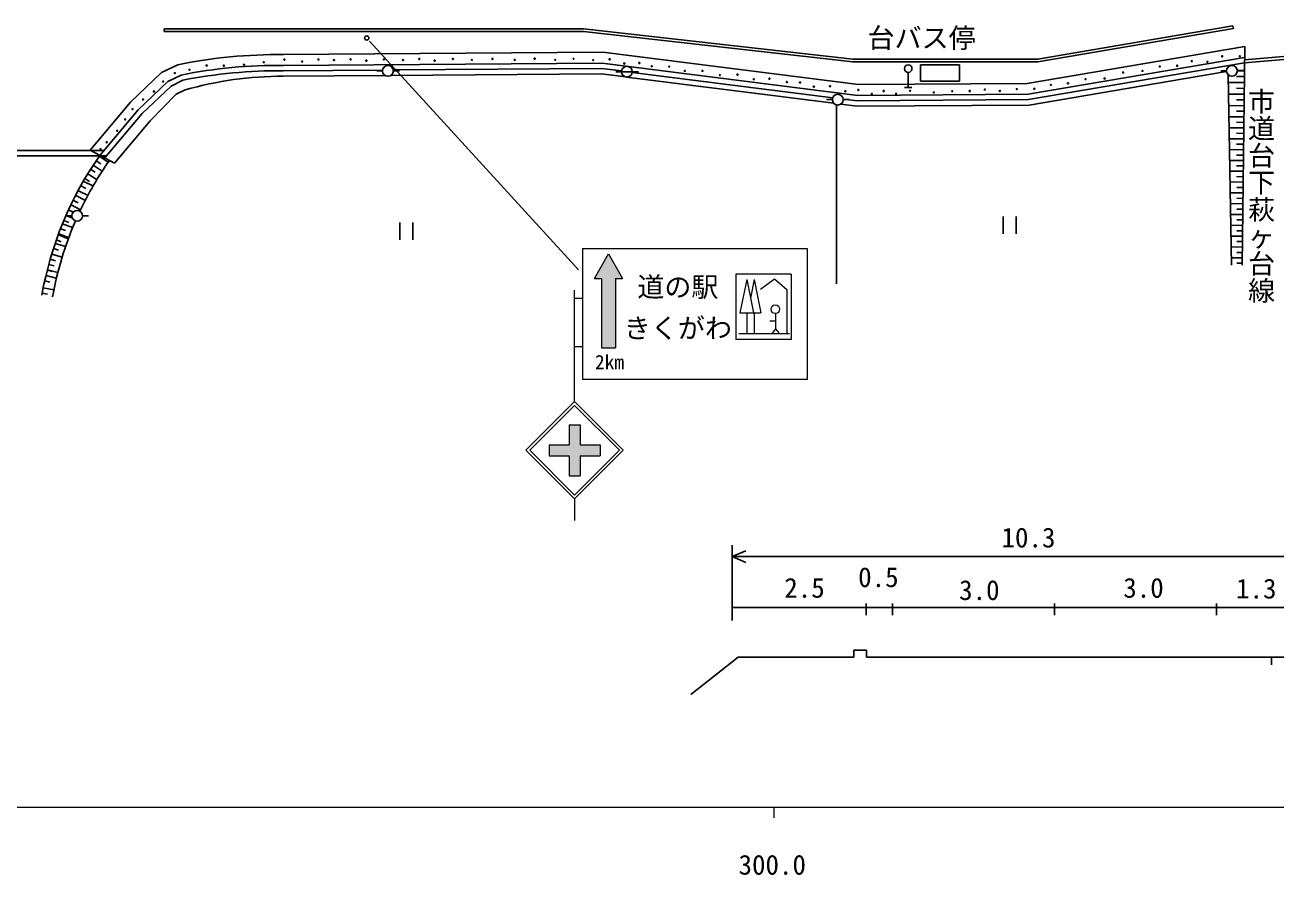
# Model space of a CAD drawing. Units: millimetres, scale not verified, with parts at other scales. Extents: x 40000 to 680000, y 20000 to 380000.
# Drawn here: x 298754 to 414419, y 198715 to 277321 of the extents above; entities that cross this region are included whole.
import ezdxf
from ezdxf.enums import TextEntityAlignment as Align

# ---------------------------------------------------------------- set-up
doc = ezdxf.new("R2010")
doc.units = ezdxf.units.MM
doc.header["$LTSCALE"] = 1000
for name, color, linetype, lineweight in [('M-BGD', 7, 'Continuous', 25), ('M-STR-STRC', 7, 'Continuous', 13), ('M-TTL-BAND', 7, 'Continuous', 13)]:
    doc.layers.add(name, color=color, linetype=linetype, lineweight=lineweight)
doc.styles.add('@ＭＳ ゴシック', font='')
doc.styles.add('ＭＳ ゴシック', font='')
doc.styles.get('@ＭＳ ゴシック').set_extended_font_data('@MS Gothic')
doc.styles.get('ＭＳ ゴシック').set_extended_font_data('MS Gothic')

msp = doc.modelspace()

# ---------------------------------------------------------------- hatches: boundary and pattern name
at = {"layer": 'M-STR-STRC'}
for points in [[(352045, 253891), (351397, 253891), (352693, 256147), (353989, 253891), (353341, 253891), (353341, 247453), (352045, 247453)], [(347209, 238488), (349070, 238488), (349070, 240348), (350070, 240348), (350070, 238488), (351929, 238488), (351929, 237488), (350070, 237488), (350069, 235628), (349069, 235628), (349070, 237488), (347209, 237488)]]:
    msp.add_hatch(color=256, dxfattribs=at).paths.add_polyline_path(points)

# ---------------------------------------------------------------- linework, layer by layer
at = {"layer": 'M-BGD'}
for p, q in [((311624, 276982), (350416, 276982)), ((311624, 276982), (311624, 276732)), ((311624, 276732), (350402, 276732)), ((350402, 276732), (375281, 273911)), ((350416, 276982), (375295, 274161)), ((392388, 274161), (410442, 277230)), ((392409, 273911), (410484, 276983)), ((410484, 276983), (410442, 277230)), ((411529, 275338), (391408, 271916)), ((411529, 275338), (411307, 255104)), ((352174, 274801), (322624, 274587)), ((375817, 271810), (352174, 274801)), ((375295, 274161), (392388, 274161)), ((411518, 274322), (391496, 270917)), ((411512, 273814), (415841, 274179)), ((411515, 274115), (415834, 274479)), ((312870, 273651), (311384, 272917)), ((331820, 273154), (322631, 273087)), ((352115, 273801), (322632, 273587)), ((331281, 273084), (331814, 273084)), ((352085, 273301), (332806, 273161)), ((332815, 273084), (333375, 273084)), ((353907, 273070), (352085, 273301)), ((375758, 270810), (352115, 273801)), ((353369, 273005), (353902, 273005)), ((353903, 273006), (354903, 273006)), ((354903, 273005), (355463, 273005)), ((375281, 273911), (392409, 273911)), ((381550, 273627), (385152, 273627)), ((381550, 272132), (381550, 273627)), ((385152, 273627), (385152, 272132)), ((411512, 273814), (391540, 270417)), ((409850, 273024), (391584, 269917)), ((409314, 273093), (409847, 273093)), ((411504, 273101), (410846, 273108)), ((410848, 273093), (411408, 273093)), ((311384, 272917), (308492, 270174)), ((311963, 272087), (309221, 269488)), ((313196, 272697), (311963, 272087)), ((313358, 272220), (312252, 271672)), ((332041, 272655), (322631, 272587)), ((352055, 272800), (332591, 272659)), ((354310, 272515), (352055, 272800)), ((373528, 270084), (354372, 272507)), ((373436, 270600), (354900, 272944)), ((391408, 271916), (375817, 271810)), ((380414, 272937), (380414, 271537)), ((385152, 272132), (381550, 272132)), ((410009, 272715), (410307, 255115)), ((411492, 271997), (410021, 272013)), ((411498, 272549), (410755, 272557)), ((312252, 271672), (309586, 269145)), ((312716, 270927), (310315, 268458)), ((313548, 271316), (312716, 270927)), ((391496, 270917), (375758, 270810)), ((380064, 271537), (380764, 271537)), ((411480, 270917), (410039, 270932)), ((411486, 271457), (410758, 271465)), ((308492, 270174), (304764, 265733)), ((372868, 270426), (373401, 270426)), ((373788, 269930), (373788, 253385)), ((375698, 269809), (374179, 270002)), ((375728, 270310), (374397, 270478)), ((374403, 270426), (374963, 270426)), ((391584, 269917), (375698, 269809)), ((391540, 270417), (375728, 270310)), ((411469, 269858), (410057, 269874)), ((411474, 270387), (410761, 270395)), ((309221, 269488), (305666, 265252)), ((309586, 269145), (306117, 265012)), ((310315, 268458), (307019, 264531)), ((411457, 268821), (410075, 268836)), ((411463, 269340), (410764, 269347)), ((411446, 267806), (410092, 267821)), ((411452, 268314), (410768, 268321)), ((411441, 267298), (410771, 267305)), ((411435, 266790), (410109, 266805)), ((411430, 266290), (410774, 266297)), ((283464, 265727), (306065, 265727)), ((283808, 265227), (306298, 265227)), ((307019, 264531), (304764, 265733)), ((305618, 265180), (306451, 264626)), ((411424, 265790), (410126, 265804)), ((411419, 265290), (410777, 265297)), ((304819, 263974), (305251, 263701)), ((305065, 264346), (305900, 263792)), ((305341, 264763), (305755, 264488)), ((411413, 264790), (410143, 264804)), ((411402, 263790), (410160, 263804)), ((411408, 264290), (410780, 264297)), ((304142, 262887), (305073, 262413)), ((304284, 263129), (304726, 262850)), ((304552, 263552), (305426, 262998)), ((411391, 262790), (410177, 262804)), ((411397, 263290), (410783, 263297)), ((303454, 261544), (304339, 261087)), ((303684, 261988), (304130, 261757)), ((303688, 261996), (304584, 261540)), ((303915, 262442), (304369, 262211)), ((411380, 261790), (410194, 261803)), ((411386, 262290), (410786, 262297)), ((303008, 260677), (303872, 260237)), ((303225, 261100), (303661, 260874)), ((411369, 260790), (410211, 260803)), ((411375, 261290), (410789, 261297)), ((411364, 260291), (410792, 260297)), ((302344, 259245), (302798, 259051)), ((302541, 259705), (303129, 259453)), ((302542, 259688), (303075, 259688)), ((302781, 260232), (303205, 260016)), ((304076, 259688), (304636, 259688)), ((389195, 259612), (389195, 258012)), ((390395, 258012), (390395, 259612)), ((411358, 259791), (410228, 259803)), ((411353, 259291), (410795, 259297)), ((301881, 258010), (302789, 257677)), ((302053, 258479), (302509, 258312)), ((302225, 258948), (303152, 258609)), ((333412, 259048), (333412, 257448)), ((334612, 257448), (334612, 259048)), ((411347, 258791), (410245, 258803)), ((411342, 258291), (410798, 258297)), ((301532, 257126), (302483, 256836)), ((301651, 257456), (302111, 257266)), ((301843, 257918), (302741, 257546)), ((411336, 257791), (410262, 257802)), ((411326, 256791), (410279, 256802)), ((411331, 257291), (410801, 257297)), ((301085, 255655), (301570, 255508)), ((301230, 256134), (302189, 255843)), ((301386, 256647), (301858, 256504)), ((411315, 255791), (410295, 255802)), ((411320, 256291), (410804, 256296)), ((300826, 254642), (301302, 254522)), ((300835, 254678), (301791, 254445)), ((300954, 255164), (301444, 255044)), ((411309, 255291), (410806, 255296)), ((300580, 253673), (301052, 253553)), ((300703, 254158), (301634, 253922)), ((300348, 252533), (300838, 252438)), ((300443, 253023), (301416, 252835)), ((364145, 222243), (364145, 229219)), ((364145, 228160), (365396, 228706)), ((415832, 228160), (364145, 228160)), ((364145, 228160), (365396, 227614)), ((415832, 223441), (364145, 223441)), ((376513, 223810), (376513, 222736)), ((378961, 223810), (378961, 222736)), ((393928, 223810), (393928, 222736)), ((408930, 223810), (408930, 222736)), ((360331, 215411), (364698, 218863)), ((364698, 218863), (375372, 218863)), ((375372, 218863), (375372, 219496)), ((375372, 219496), (376568, 219496)), ((376568, 219496), (376568, 218862)), ((376568, 218862), (415600, 218862)), ((414019, 218862), (414019, 218156))]:
    msp.add_line(p, q, dxfattribs=at)
for centre, radius in [((330350, 276120), 200), ((322737, 274112), 50), ((325888, 274130), 50), ((328857, 274148), 50), ((331926, 274139), 50), ((335205, 274175), 50), ((338320, 274175), 50), ((340073, 274093), 50), ((341981, 274193), 50), ((344025, 274093), 50), ((345879, 274212), 50), ((347778, 274093), 50), ((349476, 274203), 50), ((352809, 274148), 50), ((409439, 274421), 50), ((411069, 274430), 50), ((313953, 273183), 50), ((315552, 273579), 50), ((317141, 273565), 50), ((319003, 273647), 50), ((320838, 273875), 50), ((324390, 273948), 50), ((327323, 274075), 50), ((330310, 274020), 50), ((332313, 273075), 500), ((333698, 274075), 50), ((336630, 274020), 50), ((351293, 274075), 50), ((354403, 273006), 500), ((354171, 273765), 50), ((355551, 273811), 50), ((356703, 273510), 50), ((358319, 273474), 50), ((359763, 273073), 50), ((361398, 273082), 50), ((380414, 273287), 350), ((400286, 272928), 50), ((402075, 273073), 50), ((403674, 273483), 50), ((405281, 273565), 50), ((406643, 273975), 50), ((408082, 273920), 50), ((410347, 273084), 500), ((311531, 272090), 50), ((312605, 272877), 50), ((363005, 272691), 50), ((364631, 272727), 50), ((366138, 272308), 50), ((367581, 272363), 50), ((369198, 272053), 50), ((370405, 272008), 50), ((393610, 271780), 50), ((395190, 271926), 50), ((396816, 272317), 50), ((398583, 272372), 50), ((310684, 271174), 50), ((371689, 271616), 50), ((373182, 271662), 50), ((373901, 270417), 500), ((374603, 271197), 50), ((375805, 271316), 50), ((377062, 270960), 50), ((378146, 271215), 50), ((379303, 270960), 50), ((380587, 271243), 50), ((382786, 271088), 50), ((384485, 271197), 50), ((386101, 271215), 50), ((387499, 271352), 50), ((388888, 271215), 50), ((390459, 271398), 50), ((392075, 271416), 50), ((308698, 269535), 50), ((309673, 270432), 50), ((308015, 268593), 50), ((307273, 267545), 50), ((306303, 266480), 50), ((305738, 265838), 50), ((303575, 259679), 500)]:
    msp.add_circle(centre, radius, dxfattribs=at)
for centre, radius, start, end in [((322198, 227725), 46865, 89.45871, 101.48169), ((322198, 227725), 45865, 89.45871, 101.31992), ((322198, 227725), 45365, 89.45345, 101.23702), ((322604, 239688), 32899, 89.95324, 105.97671), ((332098, 246723), 32280, 144.97004, 169.96421), ((332098, 246723), 31280, 144.7461, 154.6606), ((332098, 246723), 31280, 156.48223, 169.96421)]:
    msp.add_arc(centre, radius, start, end, dxfattribs=at)
at = {"layer": 'M-STR-STRC'}
for p, q in [((330599, 275835), (349934, 254684)), ((350308, 256664), (371079, 256664)), ((350308, 256664), (350308, 244532)), ((351397, 253891), (352693, 256147)), ((352693, 256147), (353989, 253891)), ((371079, 256664), (371079, 244532)), ((351397, 253891), (352045, 253891)), ((352045, 253891), (352045, 247453)), ((353341, 253891), (353989, 253891)), ((353341, 253891), (353341, 247453)), ((369600, 254269), (364487, 254269)), ((364487, 254269), (364487, 248241)), ((365481, 253800), (364855, 250698)), ((365481, 253800), (366107, 250698)), ((366178, 253800), (365829, 252073)), ((366178, 253800), (366803, 250698)), ((366763, 252879), (368049, 253848)), ((368049, 253848), (369177, 252862)), ((369600, 254269), (369600, 248241)), ((349567, 242480), (349567, 252813)), ((369177, 252862), (369177, 248791)), ((349567, 252050), (350308, 252050)), ((364855, 250698), (366107, 250698)), ((365481, 250698), (365481, 248791)), ((365552, 250698), (366803, 250698)), ((366178, 250698), (366178, 248791)), ((368129, 249930), (367607, 249930)), ((368129, 250629), (368129, 249231)), ((364754, 248791), (369445, 248791)), ((368129, 249231), (367838, 248809)), ((368129, 249231), (368437, 248853)), ((349567, 247600), (350308, 247600)), ((369600, 248241), (364487, 248241)), ((352045, 247453), (353341, 247453)), ((371079, 244532), (350308, 244532)), ((345069, 237988), (349569, 242488)), ((345422, 237988), (349569, 242135)), ((354069, 237988), (349569, 242488)), ((353716, 237988), (349569, 242135)), ((349070, 240348), (349070, 238488)), ((349070, 240348), (350070, 240348)), ((350070, 240348), (350070, 238488)), ((347209, 238488), (347209, 237488)), ((347209, 238488), (349070, 238488)), ((350070, 238488), (351929, 238488)), ((351929, 238488), (351929, 237488)), ((345069, 237988), (349569, 233488)), ((345422, 237988), (349569, 233841)), ((347209, 237488), (349070, 237488)), ((349070, 237488), (349069, 235628)), ((349569, 233841), (353716, 237988)), ((349569, 233488), (354069, 237988)), ((350070, 237488), (350069, 235628)), ((350070, 237488), (351929, 237488)), ((349069, 235628), (350069, 235628)), ((349569, 233488), (349569, 231488))]:
    msp.add_line(p, q, dxfattribs=at)
msp.add_circle((368129, 251029), 400, dxfattribs=at)
at = {"layer": 'M-TTL-BAND'}
for p, q in [((40000, 205000), (579000, 205000)), ((368000, 205000), (368000, 204000))]:
    msp.add_line(p, q, dxfattribs=at)

# ---------------------------------------------------------------- texts
at = {"layer": 'M-BGD', "style": 'ＭＳ ゴシック'}
for s, p in [('台バス停', (381652, 276127)), ('10.3', (391533, 229921)), ('0.5', (377658, 226258)), ('2.5', (370826, 225272)), ('3.0', (386990, 225061)), ('3.0', (402168, 225272)), ('1.3', (412593, 225202))]:
    msp.add_text(s, height=1833, dxfattribs=at).set_placement(p, align=Align.MIDDLE_CENTER)
at = {"layer": 'M-BGD', "style": '@ＭＳ ゴシック'}
msp.add_text('市道台下萩ヶ台線', height=1833, rotation=270, dxfattribs=at).set_placement((413054, 261530), align=Align.MIDDLE_CENTER)
at = {"layer": 'M-STR-STRC', "style": 'ＭＳ ゴシック'}
for s, height, p in [('道の駅', 1833, (359116, 251635)), ('きくがわ', 1833, (359116, 247823)), ('2km', 1320, (352797, 245095))]:
    msp.add_text(s, height=height, dxfattribs=at).set_placement(p, align=Align.BOTTOM_CENTER)
at = {"layer": 'M-TTL-BAND', "style": 'ＭＳ ゴシック'}
msp.add_text('300.0', height=1833, dxfattribs=at).set_placement((367844, 198195), align=Align.BOTTOM_CENTER)

doc.saveas('drawing.dxf')
